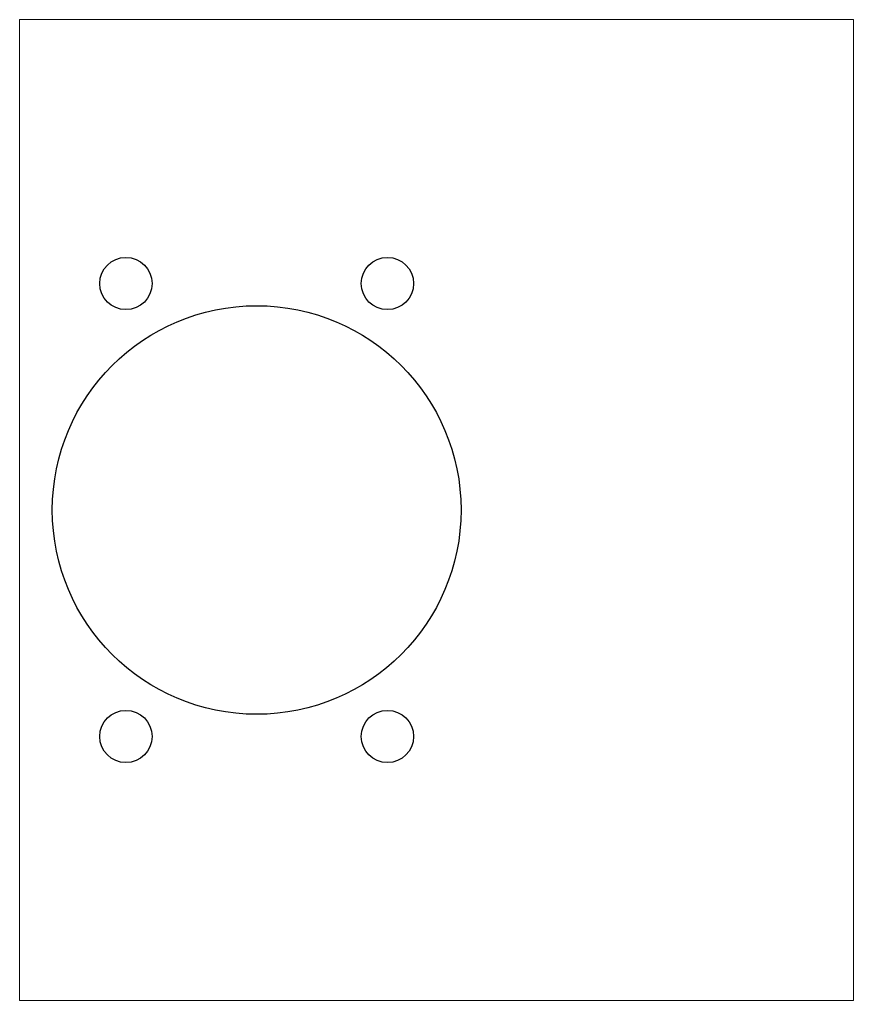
# Model space of a CAD drawing. Header units: millimetres. Extents: x 0 to 51, y 0 to 60.
import ezdxf

# ---------------------------------------------------------------- set-up
doc = ezdxf.new("R2010")
doc.units = ezdxf.units.MM
for name, color, linetype, lineweight, true_color in [('ALU_CURSEUR_Y', 7, 'CONTINUOUS', 0, 0x000000), ('CI_D3', 7, 'CONTINUOUS', 25, 0x000000), ('CI_D6', 7, 'CONTINUOUS', 25, 0x000000)]:
    doc.layers.add(name, color=color, linetype=linetype, lineweight=lineweight, true_color=true_color)

msp = doc.modelspace()

# ---------------------------------------------------------------- linework, layer by layer
at = {"layer": 'ALU_CURSEUR_Y'}
for p, q in [((0, 0), (0, 60)), ((0, 60), (51, 60)), ((51, 60), (51, 0)), ((51, 0), (0, 0))]:
    msp.add_line(p, q, dxfattribs=at)
at = {"layer": 'CI_D3'}
for centre in [(6.5, 43.856), (22.5, 43.856), (6.5, 16.144), (22.5, 16.144)]:
    msp.add_circle(centre, 1.6, dxfattribs=at)
at = {"layer": 'CI_D6'}
msp.add_circle((14.5, 30), 12.5, dxfattribs=at)

doc.saveas('drawing.dxf')
